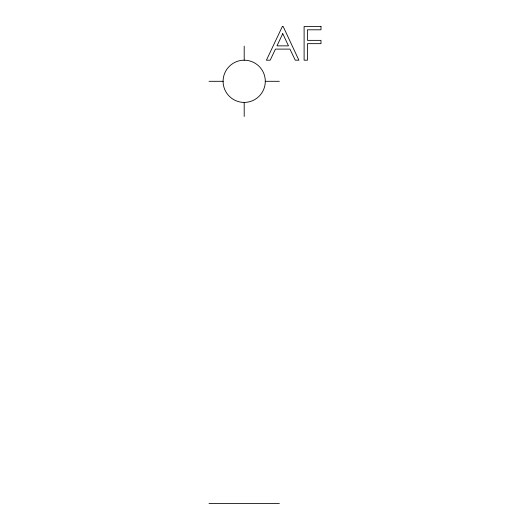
<?xml version="1.0" encoding="UTF-8"?>
<svg xmlns="http://www.w3.org/2000/svg" width="530" height="530" viewBox="0 0 530 530"><rect width="100%" height="100%" fill="white"/><g stroke="black" fill="none" stroke-linecap="round" stroke-linejoin="round"><path stroke-width="0.79" d="M209.012 81.302L223.13 81.302M265.265 81.302L279.376 81.302M209.012 503.5L279.376 503.5M244.198 46.123L244.198 60.195A21.107 21.107 0 0 1 265.265 79.977L265.265 82.627A21.107 21.107 0 0 1 244.198 102.416L244.198 116.487M244.198 102.416A21.107 21.107 0 0 1 223.13 82.627L223.13 79.977A21.107 21.107 0 0 1 244.198 60.195M282.344 26.5L266.424 60.195L270.181 60.195L275.434 49.105L289.95 49.105L295.25 60.195L298.887 60.195L283.172 26.5L282.344 26.5M282.748 33.662L276.971 45.858L288.492 45.858L282.748 33.662M320.988 26.5L304.107 26.5L304.107 60.195L307.473 60.195L307.473 43.659L320.988 43.659L320.988 40.359L307.473 40.359L307.473 29.799L320.988 29.799L320.988 26.5"/></g></svg>
